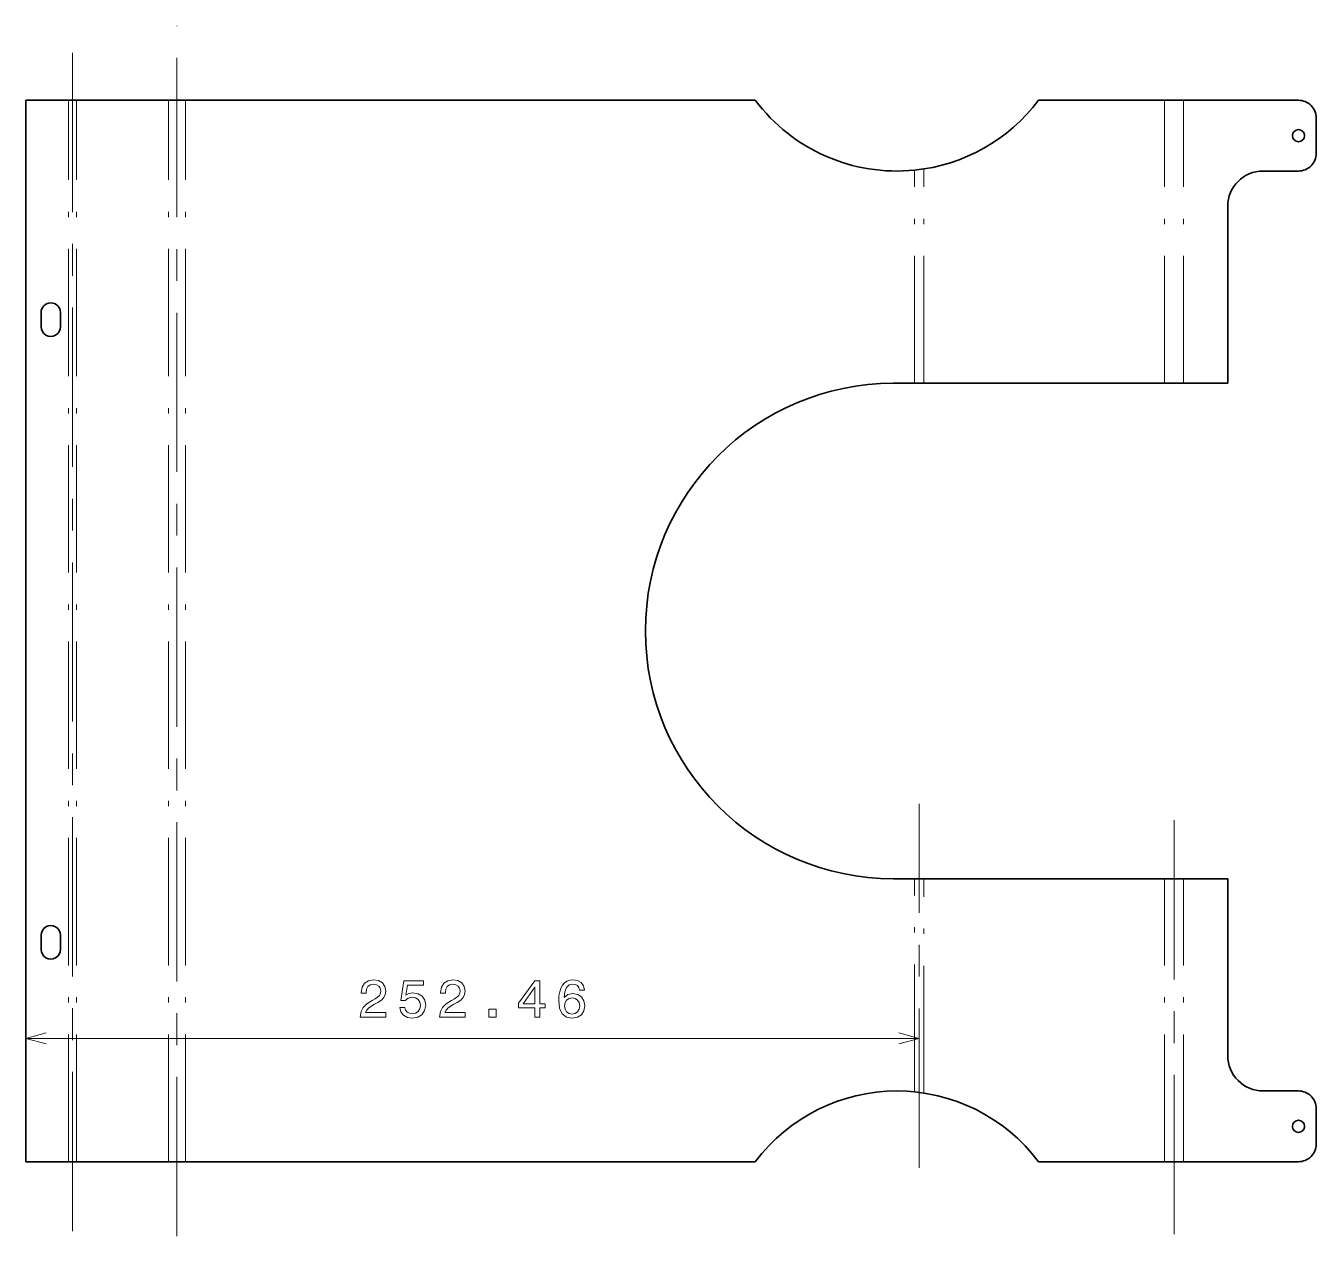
# Model space of a CAD drawing. Extents: x 38 to 160, y 170 to 284.
import ezdxf

# ---------------------------------------------------------------- set-up
doc = ezdxf.new("R2010")
doc.units = 0
doc.linetypes.add('AXES', pattern=[24, 15, -3, 3, -3])
doc.linetypes.add('DASHDOT', pattern=[18.5, 12, -3, 0.5, -3])

msp = doc.modelspace()

# ---------------------------------------------------------------- linework, layer by layer
at = {"color": 7, "linetype": 'AXES', "lineweight": 13}
for p, q in [((42.537735, 170.525131), (42.537735, 283.595367)), ((52.38353, 170.04364), (52.38353, 284.076843)), ((122.300018, 176.494827), (122.300018, 210.762268)), ((146.292831, 170.242661), (146.292831, 210.544479))]:
    msp.add_line(p, q, dxfattribs=at)
at = {"color": 7, "lineweight": 35, "ltscale": 0.10049}
for p, q in [((38.1483, 277.060242), (42.167892, 277.060242)), ((42.167892, 177.060242), (38.1483, 177.060242))]:
    msp.add_line(p, q, dxfattribs=at)
at = {"color": 7, "lineweight": 35}
for p, q in [((38.1483, 177.060242), (38.1483, 277.060242)), ((106.85675, 277.060242), (53.178646, 277.060242)), ((122.743286, 250.39357), (145.387253, 250.39357)), ((145.387253, 203.726898), (122.743286, 203.726898)), ((106.85675, 177.060242), (53.178646, 177.060242))]:
    msp.add_line(p, q, dxfattribs=at)
at = {"color": 7, "lineweight": 35, "ltscale": 0.018492}
for p, q in [((42.167892, 277.060242), (42.907589, 277.060242)), ((42.167892, 177.060242), (42.907589, 177.060242))]:
    msp.add_line(p, q, dxfattribs=at)
at = {"color": 7, "linetype": 'DASHDOT', "lineweight": 13}
for p, q in [((42.167892, 177.060242), (42.167892, 277.060242)), ((42.907589, 177.060242), (42.907589, 277.060242)), ((51.588406, 177.060242), (51.588406, 277.060242)), ((53.178646, 177.060242), (53.178646, 277.060242)), ((145.387253, 250.39357), (145.387253, 277.060242)), ((147.19841, 250.39357), (147.19841, 277.060242)), ((121.85675, 250.39357), (121.85675, 270.476868)), ((122.743286, 250.39357), (122.743286, 270.590057)), ((121.85675, 183.643356), (121.85675, 203.726898)), ((122.743286, 183.530182), (122.743286, 203.726898)), ((145.387253, 177.060242), (145.387253, 203.726898)), ((147.19841, 177.060242), (147.19841, 203.726898))]:
    msp.add_line(p, q, dxfattribs=at)
at = {"color": 7, "lineweight": 35, "ltscale": 0.21702}
for p, q in [((42.907589, 277.060242), (51.588406, 277.060242)), ((42.907589, 177.060242), (51.588406, 177.060242))]:
    msp.add_line(p, q, dxfattribs=at)
at = {"color": 7, "lineweight": 35, "ltscale": 0.039756}
for p, q in [((51.588406, 277.060242), (53.178646, 277.060242)), ((51.588406, 177.060242), (53.178646, 177.060242))]:
    msp.add_line(p, q, dxfattribs=at)
at = {"color": 7, "lineweight": 35, "ltscale": 0.296596}
for p, q in [((145.387253, 277.060242), (133.523422, 277.060242)), ((145.387253, 177.060242), (133.523422, 177.060242))]:
    msp.add_line(p, q, dxfattribs=at)
at = {"color": 7, "lineweight": 35, "ltscale": 0.045279}
for p, q in [((147.19841, 277.060242), (145.387253, 277.060242)), ((145.387253, 250.39357), (147.19841, 250.39357)), ((147.19841, 203.726898), (145.387253, 203.726898)), ((147.19841, 177.060242), (145.387253, 177.060242))]:
    msp.add_line(p, q, dxfattribs=at)
at = {"color": 7, "lineweight": 35, "ltscale": 0.270495}
for p, q in [((158.018204, 277.060242), (147.19841, 277.060242)), ((158.018204, 177.060242), (147.19841, 177.060242))]:
    msp.add_line(p, q, dxfattribs=at)
at = {"color": 7, "lineweight": 35, "ltscale": 0.083334}
msp.add_line((159.684875, 272.060242), (159.684875, 275.393585), dxfattribs=at)
at = {"color": 7, "lineweight": 35, "ltscale": 0.083333}
for p, q in [((154.684875, 270.393585), (158.018204, 270.393585)), ((154.684875, 183.726913), (158.018204, 183.726913)), ((159.684875, 178.726913), (159.684875, 182.060242))]:
    msp.add_line(p, q, dxfattribs=at)
at = {"color": 7, "lineweight": 35, "ltscale": 0.416667}
msp.add_line((151.351532, 267.060242), (151.351532, 250.39357), dxfattribs=at)
at = {"color": 7, "lineweight": 35, "ltscale": 0.033333}
for p, q in [((39.58456, 255.726669), (39.58456, 257.059998)), ((41.417892, 255.726669), (41.417892, 257.059998)), ((39.58456, 197.060242), (39.58456, 198.39357)), ((41.417892, 197.060242), (41.417892, 198.39357))]:
    msp.add_line(p, q, dxfattribs=at)
at = {"color": 7, "lineweight": 35, "ltscale": 0.050286}
for p, q in [((119.845314, 250.39357), (121.85675, 250.39357)), ((121.85675, 203.726898), (119.845314, 203.726898))]:
    msp.add_line(p, q, dxfattribs=at)
at = {"color": 7, "lineweight": 35, "ltscale": 0.022163}
for p, q in [((121.85675, 250.39357), (122.743286, 250.39357)), ((122.743286, 203.726898), (121.85675, 203.726898))]:
    msp.add_line(p, q, dxfattribs=at)
at = {"color": 7, "lineweight": 35, "ltscale": 0.103828}
for p, q in [((151.351532, 250.39357), (147.19841, 250.39357)), ((147.19841, 203.726898), (151.351532, 203.726898))]:
    msp.add_line(p, q, dxfattribs=at)
at = {"color": 7, "lineweight": 35, "ltscale": 0.416666}
msp.add_line((151.351532, 203.726898), (151.351532, 187.060242), dxfattribs=at)
at = {"color": 7, "lineweight": 13}
msp.add_line((122.300018, 188.676285), (38.1483, 188.676285), dxfattribs=at)
for points in [[(69.653549, 190.676285), (72.059166, 190.676285), (72.059166, 191.110001), (70.157875, 191.110001), (70.263779, 191.347031), (70.445335, 191.543716), (71.005135, 191.901779), (71.302681, 192.053085), (71.635536, 192.269943), (71.872566, 192.522095), (72.008736, 192.819656), (72.059166, 193.157547), (71.973434, 193.581177), (71.736404, 193.914032), (71.373283, 194.125854), (70.904274, 194.201492), (70.42012, 194.115768), (70.051964, 193.878723), (69.814926, 193.500488), (69.734238, 193.001205), (69.734238, 192.930603), (70.193169, 192.930603), (70.193169, 192.970947), (70.238564, 193.313889), (70.374733, 193.566055), (70.591591, 193.727432), (70.879051, 193.782913), (71.171555, 193.732483), (71.38842, 193.6064), (71.529625, 193.409714), (71.580063, 193.162598), (71.544754, 192.930603), (71.448936, 192.733917), (71.287552, 192.562454), (71.065651, 192.411148), (70.768105, 192.249771), (70.273857, 191.937088), (69.92588, 191.604233), (69.719109, 191.200775), (69.653549, 190.691406)], [(73.3694, 191.589111), (73.480354, 191.175568), (73.727463, 190.852798), (74.090584, 190.651062), (74.554558, 190.575409), (75.063919, 190.666199), (75.462334, 190.913315), (75.7145, 191.306686), (75.810318, 191.811005), (75.724586, 192.280029), (75.482506, 192.648178), (75.104263, 192.885208), (74.615074, 192.970947), (74.236832, 192.910431), (73.944321, 192.744003), (74.085533, 193.687088), (75.618675, 193.687088), (75.618675, 194.100632), (73.747635, 194.100632), (73.470261, 192.24472), (73.873726, 192.24472), (74.166222, 192.48175), (74.539421, 192.56749), (74.862198, 192.512009), (75.109306, 192.350632), (75.265648, 192.103516), (75.321129, 191.785797), (75.265648, 191.468063), (75.104263, 191.220947), (74.857155, 191.064606), (74.539421, 191.00914), (74.272141, 191.044434), (74.065361, 191.160431), (73.91407, 191.34198), (73.838417, 191.589111)], [(77.125595, 190.676285), (79.531212, 190.676285), (79.531212, 191.110001), (77.629921, 191.110001), (77.735825, 191.347031), (77.917381, 191.543716), (78.47718, 191.901779), (78.774727, 192.053085), (79.107582, 192.269943), (79.344612, 192.522095), (79.480782, 192.819656), (79.531212, 193.157547), (79.44548, 193.581177), (79.20845, 193.914032), (78.845329, 194.125854), (78.37632, 194.201492), (77.892166, 194.115768), (77.52401, 193.878723), (77.286972, 193.500488), (77.206284, 193.001205), (77.206284, 192.930603), (77.665215, 192.930603), (77.665215, 192.970947), (77.710609, 193.313889), (77.846779, 193.566055), (78.063637, 193.727432), (78.351097, 193.782913), (78.6436, 193.732483), (78.860466, 193.6064), (79.001671, 193.409714), (79.052109, 193.162598), (79.0168, 192.930603), (78.920982, 192.733917), (78.759598, 192.562454), (78.537697, 192.411148), (78.24015, 192.249771), (77.745903, 191.937088), (77.397926, 191.604233), (77.191154, 191.200775), (77.125595, 190.691406)], [(86.105568, 190.676285), (86.559456, 190.676285), (86.559456, 191.543716), (87.058731, 191.543716), (87.058731, 191.947174), (86.559456, 191.947174), (86.559456, 194.100632), (86.100525, 194.100632), (84.567383, 191.987518), (84.567383, 191.543716), (86.105568, 191.543716)], [(84.991013, 191.947174), (86.105568, 193.515625), (86.105568, 191.947174)], [(90.774582, 193.2332), (90.678772, 193.641693), (90.456863, 193.94429), (90.113922, 194.135941), (89.67012, 194.201492), (89.372566, 194.166199), (89.115364, 194.070374), (88.888412, 193.914032), (88.696777, 193.692123), (88.545479, 193.414749), (88.434525, 193.076859), (88.363922, 192.678436), (88.34375, 192.229599), (88.424446, 191.513458), (88.671555, 190.994003), (89.069977, 190.68132), (89.614639, 190.575409), (90.103836, 190.666199), (90.477036, 190.903229), (90.719116, 191.276428), (90.804848, 191.750488), (90.719116, 192.229599), (90.487122, 192.597748), (90.129059, 192.829742), (89.685249, 192.910431), (89.206146, 192.80957), (88.848068, 192.522095), (88.923721, 193.076859), (89.085114, 193.475266), (89.332222, 193.712311), (89.675171, 193.792999), (89.927322, 193.752655), (90.118965, 193.646744), (90.245041, 193.47023), (90.310608, 193.2332)], [(90.315651, 191.745438), (90.260178, 191.427719), (90.118965, 191.185654), (89.892029, 191.024261), (89.609604, 190.973831), (89.31205, 191.024261), (89.085114, 191.180603), (88.93885, 191.422684), (88.893463, 191.740402), (88.943893, 192.053085), (89.085114, 192.290115), (89.317093, 192.441406), (89.629776, 192.496887), (89.902107, 192.441406), (90.118965, 192.295151), (90.260178, 192.058121)], [(81.744186, 190.676285), (82.440155, 190.676285), (82.440155, 191.427719), (81.744186, 191.427719)]]:
    msp.add_lwpolyline(points, close=True, dxfattribs=at)
for points in [[(40.080154, 189.193924), (38.1483, 188.676285), (40.080154, 188.158646)], [(120.368164, 188.158646), (122.300018, 188.676285), (120.368164, 189.193924)]]:
    msp.add_lwpolyline(points, dxfattribs=at)
at = {"color": 7, "lineweight": 35}
for centre in [(158.018204, 273.726654), (158.018204, 180.39357)]:
    msp.add_circle(centre, 0.566667, dxfattribs=at)
for centre, radius, start, end in [((120.190079, 287.059998), 16.666667, 216.869903, 275.739173), ((120.190079, 287.059998), 16.666667, 275.739173, 323.130103), ((158.018204, 275.393585), 1.666667, 0, 90.000003), ((158.018204, 272.060242), 1.666667, 269.999997, 0), ((154.684875, 267.060242), 3.333333, 90.000003, 179.999995), ((40.501225, 257.059998), 0.916667, 0, 179.999995), ((40.501225, 255.726669), 0.916667, 179.999995, 0), ((119.845314, 227.060242), 23.333334, 90.000003, 269.999997), ((40.501225, 198.39357), 0.916667, 0, 180.000005), ((40.501225, 197.060242), 0.916667, 179.999995, 0), ((154.684875, 187.060242), 3.333333, 179.999995, 269.999997), ((120.190079, 167.060242), 16.666667, 36.869897, 143.130097), ((158.018204, 182.060242), 1.666667, 0, 90.000003), ((158.018204, 178.726913), 1.666667, 269.999997, 0)]:
    msp.add_arc(centre, radius, start, end, dxfattribs=at)

doc.saveas('drawing.dxf')
